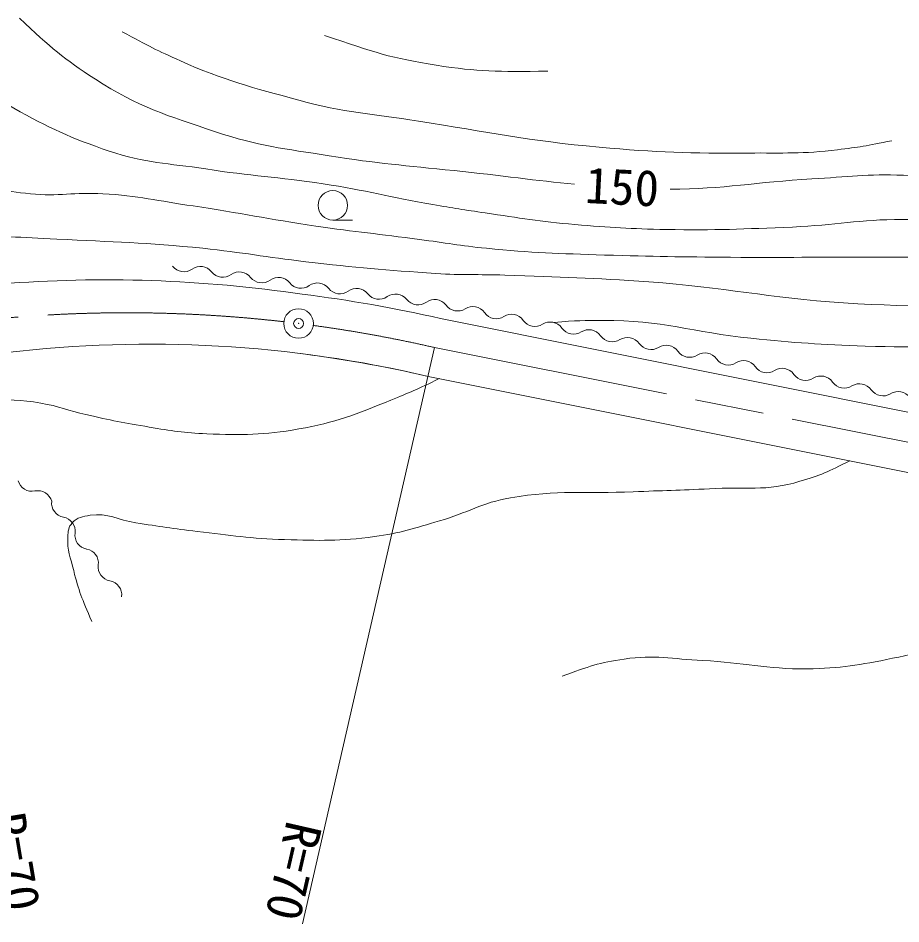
# Model space of a CAD drawing. Units: millimetres, scale not verified. Extents: x 40000 to 680000, y 20000 to 380000.
# Drawn here: x 354661 to 399434, y 277484 to 323440 of the extents above; entities that cross this region are included whole.
import ezdxf
from ezdxf.enums import TextEntityAlignment as Align

# ---------------------------------------------------------------- set-up
doc = ezdxf.new("R2010")
doc.units = ezdxf.units.MM
doc.header["$LTSCALE"] = 1000
doc.header["$PDMODE"] = 32
doc.header["$PDSIZE"] = 500
doc.linetypes.add('CHAIN', pattern=[18.5, 12, -1.5, 3.5, -1.5])
for name, color, linetype, lineweight in [('M-BGD', 7, 'Continuous', 13), ('M-BMK', 2, 'CHAIN', 13), ('M-BMK-SRVR', 3, 'Continuous', 13)]:
    doc.layers.add(name, color=color, linetype=linetype, lineweight=lineweight)
doc.styles.add('ＭＳ ゴシック', font='')
doc.styles.get('ＭＳ ゴシック').set_extended_font_data('MS Gothic')

msp = doc.modelspace()

# ---------------------------------------------------------------- linework, layer by layer
at = {"layer": 'M-BGD'}
for p, q in [((370623, 313191), (371623, 313191)), ((376090, 308196), (404702, 302465)), ((375776, 306729), (369087, 277484)), ((375461, 305262), (420592, 296223))]:
    msp.add_line(p, q, dxfattribs=at)
msp.add_circle((370623, 313941), 750, dxfattribs=at)
for centre, radius, start, end in [((363062, 311297), 725, 218.3535, 305.5591), ((363905, 310117), 725, 38.3535, 125.5591), ((365042, 311017), 725, 218.3535, 305.5591), ((365885, 309837), 725, 38.3535, 125.5591), ((367023, 310737), 725, 218.3535, 305.5591), ((367866, 309557), 725, 38.3535, 125.5591), ((359099, 241457), 68705, 81.65301, 94.45598), ((369003, 310457), 725, 218.3535, 305.5591), ((369846, 309278), 725, 38.3535, 125.5591), ((360167, 238491), 71500, 77.1324, 82.84548), ((370983, 310177), 725, 218.3535, 305.5591), ((371826, 308998), 725, 38.3535, 125.5591), ((372964, 309897), 725, 218.3535, 305.5591), ((373807, 308718), 725, 38.3535, 125.5591), ((374944, 309618), 725, 218.3535, 305.5591), ((375787, 308438), 725, 38.3535, 125.5591), ((376949, 309305), 725, 215.1087, 302.3143), ((377724, 308079), 725, 35.1087, 122.3144), ((378910, 308913), 725, 215.1087, 302.3143), ((379685, 307688), 725, 35.1087, 122.3144), ((380871, 308522), 725, 215.1087, 302.3143), ((381646, 307296), 725, 35.1087, 122.3144), ((382833, 308130), 725, 215.1087, 302.3143), ((383608, 306905), 725, 35.1087, 122.3144), ((384794, 307739), 725, 215.1087, 302.3143), ((385569, 306513), 725, 35.1087, 122.3144), ((361341, 245128), 61769, 76.7856, 96.75702), ((386755, 307347), 725, 215.1087, 302.3143), ((387530, 306122), 725, 35.1087, 122.3144), ((388717, 306956), 725, 215.1087, 302.3143), ((360167, 238491), 68500, 77.09899, 82.84548), ((389492, 305730), 725, 35.1087, 122.3144), ((390678, 306564), 725, 215.1087, 302.3143), ((391453, 305339), 725, 35.1087, 122.3144), ((392639, 306173), 725, 215.1087, 302.3143), ((393414, 304947), 725, 35.1087, 122.3144), ((394600, 305781), 725, 215.1087, 302.3143), ((395376, 304556), 725, 35.1087, 122.3144), ((396562, 305390), 725, 215.1087, 302.3143), ((397337, 304164), 725, 35.1087, 122.3144), ((398523, 304998), 725, 215.1087, 302.3143), ((399298, 303773), 725, 35.1087, 122.3144), ((355362, 300157), 725, 194.8268, 282.0324), ((355664, 298739), 725, 14.8268, 102.0324), ((357084, 298831), 725, 172.6095, 259.8151), ((356828, 297404), 725, 352.6095, 79.8151), ((358266, 297217), 725, 172.6095, 259.8151), ((358009, 295790), 725, 352.6095, 79.8151), ((359447, 295604), 725, 172.6095, 259.8151), ((359191, 294177), 725, 352.6095, 79.8151)]:
    msp.add_arc(centre, radius, start, end, dxfattribs=at)
for points, knots in [([(354733, 323440), (356343, 321906), (356961, 321396), (358578, 320345), (360758, 318929), (362208, 318497), (364674, 317673), (366858, 316942), (368168, 316817), (370442, 316453), (372901, 316060), (374296, 315962), (376772, 315703), (379182, 315452), (380978, 315192), (382873, 315009)], [0, 0, 0, 0, 1, 1, 1, 2, 2, 2, 3, 3, 3, 4, 4, 4, 5, 5, 5, 5]), ([(359938, 322752), (361284, 322002), (361715, 321806), (362891, 321276), (365147, 320260), (366515, 319929), (368901, 319273), (371219, 318635), (372591, 318599), (374964, 318218), (378539, 317645), (380532, 317217), (384138, 316891), (387084, 316625), (388748, 316577), (391706, 316595), (393467, 316606), (394465, 316544), (396213, 316760), (397300, 316894), (397692, 316951), (398977, 317220)], [0, 0, 0, 0, 1, 1, 1, 2, 2, 2, 3, 3, 3, 4, 4, 4, 5, 5, 5, 6, 6, 6, 7, 7, 7, 7]), ([(350397, 322597), (350945, 321687), (351183, 321354), (351833, 320682), (352695, 319790), (353358, 319477), (354441, 318873), (356252, 317862), (357318, 317358), (359282, 316691), (361124, 316066), (362257, 316088), (364178, 315787), (366493, 315423), (367815, 315389), (370132, 315033), (372317, 314696), (373516, 314362), (375694, 313979), (376728, 313797), (377310, 313710), (378349, 313558), (380122, 313298), (381113, 313116), (382900, 312968), (384707, 312818), (385722, 312749), (387535, 312715), (390037, 312668), (391440, 312741), (393940, 312841), (396116, 312929), (397325, 313233), (399503, 313221), (402092, 313207), (403532, 312926), (406119, 312799), (408174, 312698), (409328, 312709), (411386, 312673), (416537, 312582), (418201, 312639), (424576, 312715)], [0, 0, 0, 0, 1, 1, 1, 2, 2, 2, 3, 3, 3, 4, 4, 4, 5, 5, 5, 6, 6, 6, 7, 7, 7, 8, 8, 8, 9, 9, 9, 10, 10, 10, 11, 11, 11, 12, 12, 12, 13, 13, 13, 14, 14, 14, 14]), ([(370194, 322563), (372738, 321702), (373597, 321404), (375861, 321052), (378051, 320713), (378929, 320717), (381527, 320750)], [0, 0, 0, 0, 1, 1, 1, 2, 2, 2, 2]), ([(345471, 321431), (346280, 320783), (346517, 320564), (347141, 319959), (348175, 318954), (348493, 318148), (349515, 317131), (350320, 316331), (350815, 315879), (351834, 315378), (353079, 314766), (353903, 314675), (355283, 314530), (356711, 314381), (357525, 314617), (358958, 314530), (360760, 314421), (361753, 314175), (363538, 313908), (365973, 313544), (367322, 313246), (369758, 312890), (371808, 312592), (372964, 312482), (375017, 312212), (376342, 312038), (377079, 311891), (378410, 311760), (380743, 311529), (382060, 311499), (384403, 311420), (386898, 311337), (388297, 311331), (390793, 311307), (393620, 311280), (395203, 311325), (398030, 311307), (400129, 311294), (401308, 311382), (403402, 311251), (406857, 311034), (408775, 310703), (412223, 310403), (414407, 310212), (415632, 310113), (417821, 310007), (421571, 309824), (423679, 309900), (427433, 309894), (429841, 309890), (431190, 310007), (433597, 309950), (435211, 309912), (436125, 309948), (437725, 309724), (440624, 309318), (442200, 308805), (445075, 308254), (447390, 307810), (448678, 307502), (451012, 307180), (453233, 306873), (454002, 306813), (456723, 306614)], [0, 0, 0, 0, 1, 1, 1, 2, 2, 2, 3, 3, 3, 4, 4, 4, 5, 5, 5, 6, 6, 6, 7, 7, 7, 8, 8, 8, 9, 9, 9, 10, 10, 10, 11, 11, 11, 12, 12, 12, 13, 13, 13, 14, 14, 14, 15, 15, 15, 16, 16, 16, 17, 17, 17, 18, 18, 18, 19, 19, 19, 20, 20, 20, 21, 21, 21, 21]), ([(473255, 303571), (471401, 303061), (470771, 302951), (469150, 302720), (466369, 302324), (464764, 302546), (461960, 302699), (459200, 302849), (457662, 303064), (454919, 303401), (452369, 303714), (450934, 303864), (448410, 304337), (445360, 304908), (443681, 305373), (440645, 306017), (439168, 306331), (438351, 306567), (436859, 306804), (435587, 307007), (434868, 307092), (433583, 307187), (431652, 307331), (430558, 307174), (428627, 307315), (426795, 307448), (425780, 307661), (423947, 307783), (420728, 307996), (418915, 307903), (415693, 308059), (412141, 308231), (410163, 308522), (406610, 308697), (402675, 308891), (400459, 308735), (396528, 308995), (392658, 309252), (390525, 309783), (386657, 310059), (383803, 310262), (382199, 310295), (379340, 310399), (377978, 310448), (377212, 310395), (375851, 310484), (373271, 310654), (371826, 310783), (369257, 311080), (367210, 311316), (366075, 311549), (364024, 311760), (361142, 312058), (359515, 312075), (356622, 312228), (354778, 312327), (353744, 312373), (351899, 312441), (351129, 312470), (350692, 312417), (349926, 312505), (349578, 312546), (349371, 312552), (349047, 312685), (348372, 312964), (348043, 313225), (347407, 313585), (346905, 313870), (346618, 314021), (346128, 314325), (345495, 314717), (345268, 315271), (344528, 315364), (344022, 315428), (343922, 314850), (343529, 314525), (342519, 313690), (341980, 313188), (340930, 312405), (339654, 311456), (338870, 311019), (337491, 310226), (335905, 309314), (335317, 309052), (333309, 308116)], [0, 0, 0, 0, 1, 1, 1, 2, 2, 2, 3, 3, 3, 4, 4, 4, 5, 5, 5, 6, 6, 6, 7, 7, 7, 8, 8, 8, 9, 9, 9, 10, 10, 10, 11, 11, 11, 12, 12, 12, 13, 13, 13, 14, 14, 14, 15, 15, 15, 16, 16, 16, 17, 17, 17, 18, 18, 18, 19, 19, 19, 20, 20, 20, 21, 21, 21, 22, 22, 22, 23, 23, 23, 24, 24, 24, 25, 25, 25, 26, 26, 26, 27, 27, 27, 28, 28, 28, 28]), ([(387727, 314764), (390483, 314759), (392094, 315126), (394919, 315281), (396731, 315381), (397748, 315539), (399562, 315469), (401988, 315375), (403340, 315184), (405751, 314906), (407643, 314688), (408684, 314405), (410581, 314250), (412462, 314096), (413132, 314098), (415411, 314109)], [0, 0, 0, 0, 1, 1, 1, 2, 2, 2, 3, 3, 3, 4, 4, 4, 5, 5, 5, 5]), ([(482363, 301984), (480592, 301526), (480131, 301403), (478707, 301006), (476789, 300472), (475787, 299868), (473820, 299558), (471404, 299178), (470002, 299384), (467558, 299486), (465429, 299575), (464244, 299770), (462128, 300029), (460668, 300208), (459860, 300385), (458400, 300572), (456792, 300778), (455881, 300802), (454273, 301006), (452814, 301192), (451998, 301315), (450545, 301549), (448787, 301833), (447812, 302045), (446057, 302346), (444093, 302682), (442992, 302864), (441025, 303178), (439457, 303429), (438587, 303637), (437007, 303793), (435260, 303966), (434269, 303876), (432518, 304011), (430068, 304199), (428687, 304259), (426256, 304626), (425063, 304806), (424408, 304988), (423216, 305169), (420147, 305634), (418417, 305839), (415324, 306110), (411246, 306468), (408955, 306622), (404863, 306762), (402037, 306858), (400450, 306696), (397624, 306798), (395358, 306879), (394088, 306965), (391832, 307196), (388899, 307497), (387287, 308127), (384339, 308101), (383358, 308092), (382990, 308106), (381829, 307998)], [0, 0, 0, 0, 1, 1, 1, 2, 2, 2, 3, 3, 3, 4, 4, 4, 5, 5, 5, 6, 6, 6, 7, 7, 7, 8, 8, 8, 9, 9, 9, 10, 10, 10, 11, 11, 11, 12, 12, 12, 13, 13, 13, 14, 14, 14, 15, 15, 15, 16, 16, 16, 17, 17, 17, 18, 18, 18, 19, 19, 19, 19]), ([(376015, 305151), (374881, 304591), (374533, 304447), (373560, 304051), (371790, 303333), (370774, 302924), (368893, 302593), (367096, 302277), (366051, 302288), (364227, 302350), (363081, 302389), (362442, 302503), (361311, 302690), (360051, 302899), (359348, 303038), (358103, 303322), (357205, 303527), (356726, 303749), (355818, 303905), (354768, 304087), (354162, 304077), (353096, 304100), (352086, 304122), (351488, 304307), (350509, 304054), (349977, 303916), (349746, 303843), (349187, 303568)], [0, 0, 0, 0, 1, 1, 1, 2, 2, 2, 3, 3, 3, 4, 4, 4, 5, 5, 5, 6, 6, 6, 7, 7, 7, 8, 8, 8, 9, 9, 9, 9]), ([(358392, 292827), (357908, 293999), (357726, 294366), (357482, 295406), (357327, 296065), (357141, 296437), (357178, 297113), (357194, 297409), (357210, 297617), (357410, 297836), (357668, 298119), (357938, 298151), (358316, 298213), (359220, 298362), (359724, 297968), (360630, 297834), (361844, 297654), (362522, 297538), (363741, 297398), (365471, 297199), (366438, 297031), (368179, 296980), (369957, 296928), (370967, 296900), (372731, 297132), (374046, 297305), (374756, 297565), (376031, 297929), (377455, 298335), (378175, 298855), (379635, 299105), (382033, 299515), (383425, 299303), (385856, 299408), (387367, 299473), (388215, 299477), (389725, 299560), (391521, 299659), (392593, 299418), (394315, 299939), (395335, 300248), (395765, 300410), (396837, 300981)], [0, 0, 0, 0, 1, 1, 1, 2, 2, 2, 3, 3, 3, 4, 4, 4, 5, 5, 5, 6, 6, 6, 7, 7, 7, 8, 8, 8, 9, 9, 9, 10, 10, 10, 11, 11, 11, 12, 12, 12, 13, 13, 13, 14, 14, 14, 14]), ([(412822, 297779), (411668, 297154), (411371, 296988), (410447, 296468), (408934, 295617), (408106, 295106), (406609, 294226), (405329, 293474), (404702, 292878), (403340, 292288), (401716, 291584), (400743, 291309), (399008, 290958), (397337, 290620), (396380, 290445), (394675, 290426), (392606, 290402), (391460, 290742), (389393, 290844), (387836, 290920), (386944, 291151), (385402, 290920), (384138, 290730), (383618, 290564), (382248, 290046)], [0, 0, 0, 0, 1, 1, 1, 2, 2, 2, 3, 3, 3, 4, 4, 4, 5, 5, 5, 6, 6, 6, 7, 7, 7, 8, 8, 8, 8])]:
    msp.add_open_spline(points, degree=3, knots=knots, dxfattribs=at)
at = {"layer": 'M-BMK'}
msp.add_line((375776, 306729), (420881, 297695), dxfattribs=at)
for start, end in [(83.45937, 99.62494), (77.11596, 82.23159)]:
    msp.add_arc((360167, 238491), 70000, start, end, dxfattribs=at)
at = {"layer": 'M-BMK-SRVR'}
msp.add_circle((368886, 307946), 750, dxfattribs=at)
msp.add_point((368886, 307946), dxfattribs=at)

# ---------------------------------------------------------------- texts
at = {"layer": 'M-BGD', "style": 'ＭＳ ゴシック'}
msp.add_text('150', height=1833, rotation=357.111, dxfattribs=at).set_placement((385300, 314886), align=Align.MIDDLE_CENTER)
for rotation, p in [(279.625, (352643, 282858)), (257.116, (367764, 282916))]:
    msp.add_text('R=70', height=1833, rotation=rotation, dxfattribs=at).set_placement(p, align=Align.BOTTOM_LEFT)

doc.saveas('drawing.dxf')
